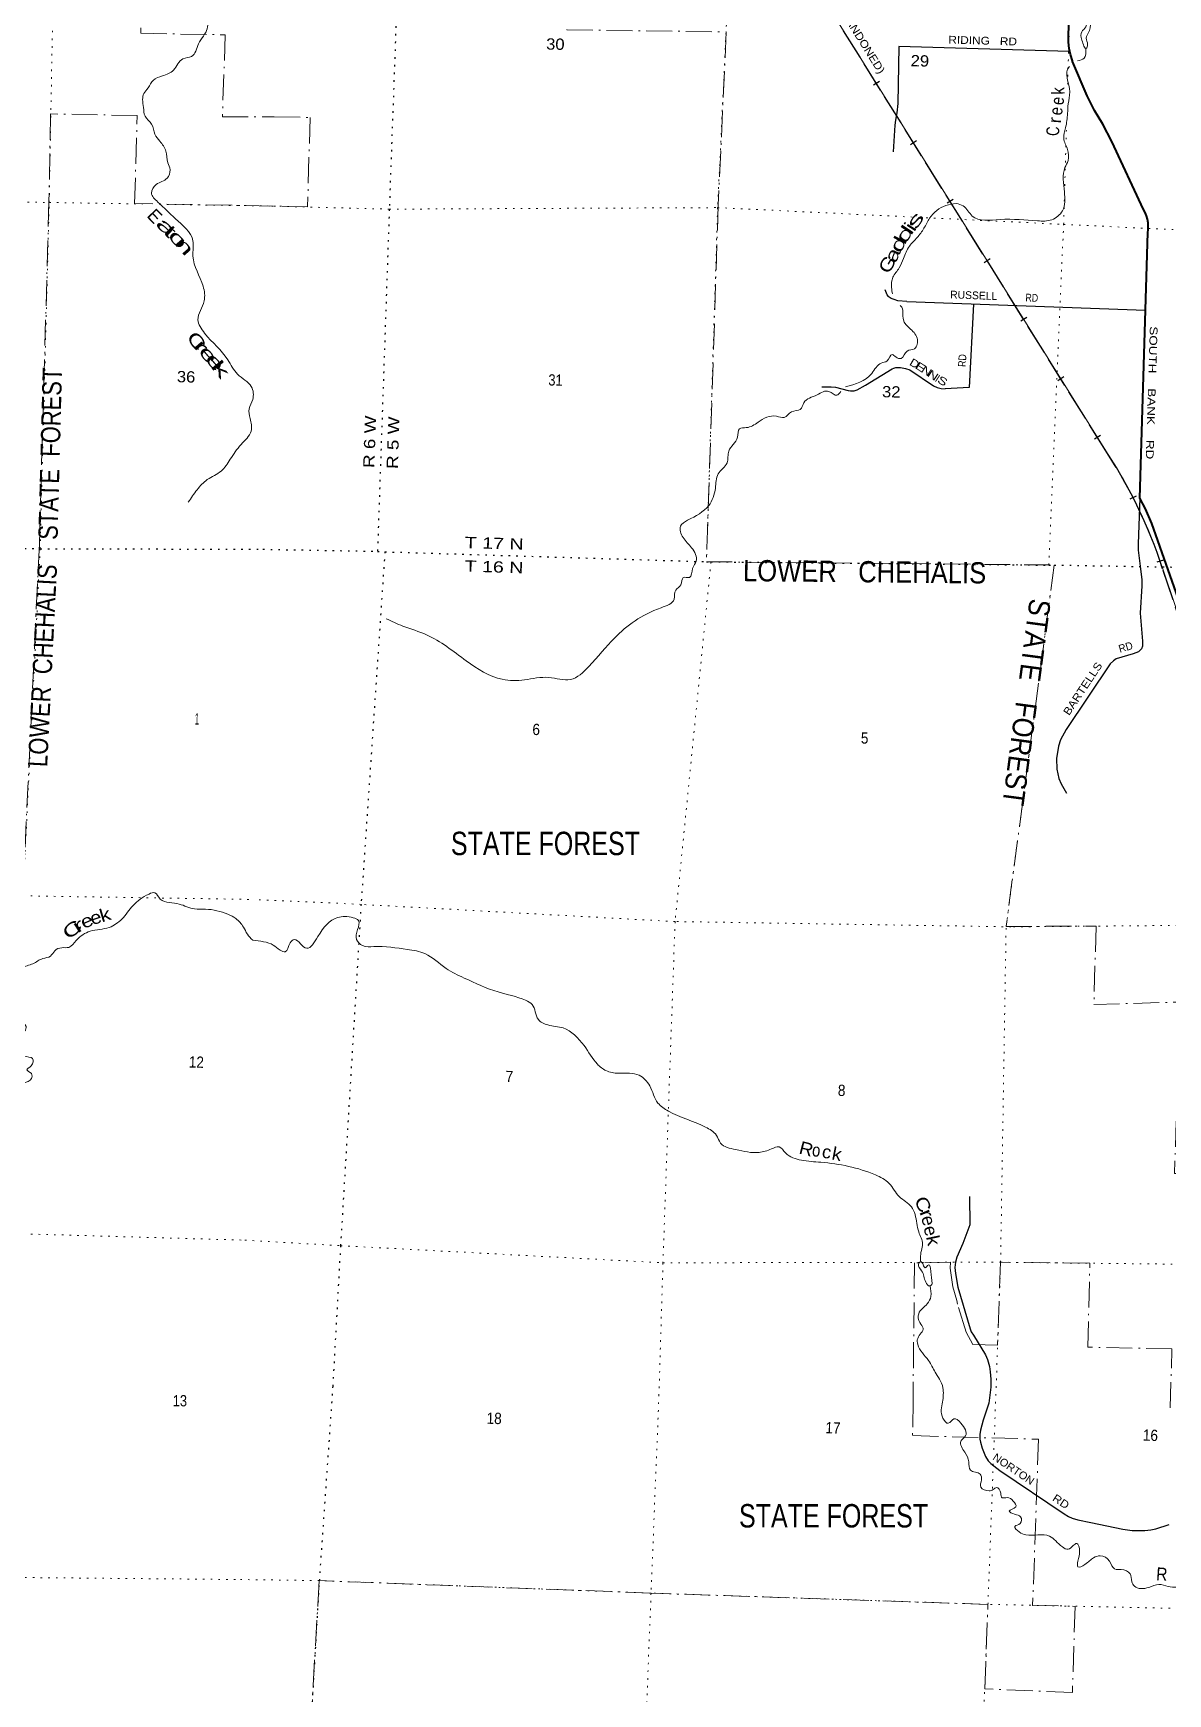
# Model space of a CAD drawing. Header units: feet. Extents: x -757852 to -501257, y -360805 to -170898.
# Drawn here: x -599646 to -582042, y -226110 to -200353 of the extents above; entities that cross this region are included whole.
import ezdxf
from ezdxf.enums import TextEntityAlignment as Align

# ---------------------------------------------------------------- set-up
doc = ezdxf.new("R2010")
doc.units = ezdxf.units.FT
doc.header["$LTSCALE"] = 80
for name, pattern in [('DOT_DASHED', [7.7, 5, -1.2, 0.3, -1.2]), ('DOTTED', [1.5, 0.3, -1.2]), ('LONG_DASHED', [7.5, 6, -1.5])]:
    doc.linetypes.add(name, pattern=pattern)
for name, color, linetype, lineweight in [('26', 7, 'Continuous', 40), ('27', 7, 'Continuous', 13), ('29', 7, 'Continuous', 25), ('34', 7, 'Continuous', 13), ('39', 7, 'Continuous', 13), ('41', 7, 'Continuous', 13), ('44', 7, 'DOT_DASHED', 13), ('6', 7, 'DOTTED', 25), ('63', 7, 'Continuous', 25), ('7', 7, 'DOTTED', 13)]:
    doc.layers.add(name, color=color, linetype=linetype, lineweight=lineweight)
doc.layers.add('30', color=7, linetype='Continuous')

msp = doc.modelspace()

# ---------------------------------------------------------------- linework, layer by layer
at = {"layer": '26'}
msp.add_lwpolyline([(-581558.61, -210024.78), (-582291.17, -207955.9), (-582386.34, -207731.68), (-582476.2, -207565.01), (-582349.07, -203446.02), (-582347.36, -203401.97), (-582344.84, -203347.3), (-582348.05, -203292.67), (-582356.95, -203238.68), (-582371.44, -203185.91), (-582391.38, -203134.94), (-582416.53, -203086.34), (-582417.35, -203084.95), (-582910.17, -202030.2), (-583048.72, -201762.55), (-583121.15, -201645.46), (-583177.16, -201552.7), (-583293.72, -201322.61), (-583518.08, -200790.89), (-583522.74, -200778.99), (-583553.02, -200685.63), (-583573.38, -200589.63), (-583583.59, -200492.02), (-583583.54, -200393.88), (-583512.04, -198210.7)], dxfattribs=at)
at = {"layer": '29'}
msp.add_line((-586091.66, -204516), (-582386.22, -204649.62), dxfattribs=at)
for points in [[(-583571.55, -200636.23), (-586216.56, -200560.44), (-586230.02, -201440.78)], [(-586230.02, -201440.78), (-586248.27, -201587.31), (-586265.29, -201702.27), (-586278.06, -201778.9), (-586301.67, -202192.86)], [(-586091.66, -204516), (-586229.12, -204502.7), (-586288.7, -204485.67), (-586335.51, -204466.51), (-586363.17, -204447.35), (-586375.94, -204434.58), (-586395.09, -204409.03), (-586424.65, -204335.54)], [(-585055.84, -204553.35), (-585122.95, -205850.04), (-585495.17, -205868.75)], [(-587410.03, -205836.83), (-587265.37, -205835.32), (-587199.41, -205844.89), (-586999.39, -205893.85), (-586963.22, -205899.18), (-586910.02, -205898.11), (-586861.08, -205882.15), (-586733.41, -205809.77), (-586320.61, -205558.57), (-586295.08, -205548.98), (-586263.16, -205540.47), (-586233.37, -205536.21), (-586188.69, -205537.29), (-586114.21, -205551.11), (-586043.99, -205575.6), (-585678, -205822.54), (-585622.69, -205850.2), (-585580.12, -205860.86), (-585556.73, -205865.11), (-585495.17, -205868.75)], [(-582476.2, -207565.01), (-582503.27, -208274.89), (-582503.27, -208370.69), (-582469.22, -208617.63), (-582443.69, -208830.51), (-582443.69, -208922.04), (-582469.22, -209349.93), (-582435.18, -209784.2), (-582435.18, -209860.83), (-582452.2, -209903.42), (-582494.76, -209945.99), (-582579.87, -209980.05), (-582843.72, -210056.69), (-582886.28, -210086.49), (-582937.35, -210133.33), (-583618.26, -211155.14), (-583707.63, -211314.79), (-583737.42, -211410.6), (-583767.2, -211600.05), (-583762.95, -211768.24), (-583733.16, -211910.86), (-583694.86, -211998.15), (-583611.15, -212140.85)], [(-585120.3, -218396.54), (-585111.53, -218836.99), (-585221.11, -219126.38), (-585316.38, -219337.37), (-585336.72, -219415.65), (-585346.17, -219499.16), (-585333.4, -219588.56), (-585298.82, -219800.37), (-585107.85, -220448.58), (-585090.83, -220495.41), (-585055.47, -220548.91), (-584869.15, -220852.06), (-584839.75, -220925.42), (-584809.96, -221031.86), (-584799.03, -221116.77), (-584788.68, -221227.7), (-584788.68, -221355.43), (-584816.99, -221601.9)], [(-584816.99, -221601.9), (-584906.56, -221863.6), (-584948.62, -222021.38), (-584957.96, -222088), (-584957.96, -222159.29), (-584948.62, -222208.38), (-584920.58, -222298.37), (-584871.51, -222428.1), (-584827.12, -222494.72), (-584789.74, -222535.62), (-584649.55, -222644.32), (-583649.56, -223317.51), (-583581.8, -223357.24), (-583523.4, -223387.63), (-583436.95, -223413.34), (-583233.68, -223453.08), (-582738.36, -223555.93), (-582593.5, -223575.8), (-582528.08, -223579.31), (-582397.24, -223578.13), (-582303.78, -223565.28), (-582226.68, -223550.08), (-582018.74, -223485.81)]]:
    msp.add_lwpolyline(points, dxfattribs=at)
at = {"layer": '34'}
for points in [[(-582840.3, -207088.85), (-583002.41, -206831.92), (-591133.29, -193811.71), (-591307.85, -193548.17), (-594968.57, -188503.64)], [(-578128.94, -220498.91), (-578323.81, -219947.94), (-582120.76, -208659.74)]]:
    msp.add_lwpolyline(points, dxfattribs=at)
msp.add_arc((-589363.36, -211026.94), 7619.64, 18.09972, 31.1202, dxfattribs=at)
at = {"layer": '39'}
for points in [[(-595846.35, -199373.39), (-595884.15, -199406.37), (-595936.51, -199444.29), (-595976.94, -199462.24), (-596167.47, -199437.24), (-596509.47, -199589.58), (-596780.42, -199796.07), (-596935.76, -200045.77), (-596945.89, -200283.07), (-597080.7, -200517.2), (-597188.34, -200711.75), (-597322.16, -200750.61), (-597469.5, -200924.01), (-597640.86, -201014.26), (-597781.43, -201081.14), (-597863.02, -201201.87), (-597929.65, -201288.75), (-597948.12, -201380.89), (-597935.19, -201504.02), (-597910.51, -201639.54), (-597809.09, -201764.93), (-597756.71, -201919.27), (-597681.03, -202027.91), (-597588.38, -202181.26), (-597556.79, -202361.25), (-597523.38, -202470.81), (-597569.03, -202602.52), (-597736.58, -202700.92), (-597812.39, -202831.86), (-597711.34, -202971.34), (-597440.28, -203229.91), (-597167.38, -203573.08), (-597167.4, -203808.63), (-597010.43, -204277.69), (-596994.16, -204505.6), (-597090.21, -204797.08), (-596986.89, -205005.06), (-596627.26, -205418.9), (-596476.04, -205642.2), (-596261.65, -205834.9), (-596240.63, -206034.74), (-596296.65, -206178.27), (-596278.35, -206327.71), (-596265.28, -206523.33), (-596421.59, -206732.75), (-596588.48, -206962.02), (-596730, -207143.63), (-596944.73, -207277.06), (-597103.72, -207434.06), (-597239.51, -207627.9)], [(-583160.54, -199892.17), (-583242.55, -199960.56), (-583306.57, -200117.84), (-583315.9, -200256.34), (-583377.97, -200331.24), (-583375.01, -200459.97), (-583305.68, -200586.29), (-583286.22, -200528.46), (-583308.02, -200431.43), (-583254.89, -200310.07), (-583226.82, -200143.89), (-583168.44, -200054.82), (-583166.19, -199960.39), (-583162.6, -199894.13)], [(-583313.1, -200592.42), (-583341.5, -200740.23), (-583440.51, -200783.68)], [(-583565.03, -200869.24), (-583569.71, -200873.45), (-583562.94, -201263.64), (-583587.42, -201448.01), (-583596.99, -201596.55), (-583628.46, -201820.96), (-583656.39, -201981.12), (-583596.29, -202157.47), (-583590.32, -202328.5), (-583637.09, -202435.94), (-583646.09, -202813.68), (-583677.22, -203108.46), (-583841.23, -203245.24), (-584062.7, -203264.03), (-584644.88, -203241.98), (-585075.63, -203189.39), (-585216.53, -203031.19), (-585326.02, -202992.47)], [(-585326.02, -202992.47), (-585485.62, -203024.72), (-585737.46, -203221.7), (-585825.59, -203378.41), (-585931.5, -203522.62), (-586051.23, -203656.44), (-586142.13, -203845.24), (-586207.92, -203992.43), (-586307.86, -204138.8), (-586327.75, -204299.15), (-586314.55, -204397.68)], [(-586193.9, -204578.32), (-586185.85, -204584.02), (-586144.79, -204800.13), (-586051.36, -204927.02), (-585932.5, -205082.68), (-585972.58, -205246.57), (-586083.94, -205282.08), (-586179.09, -205396.4), (-586259.03, -205378.39), (-586318.27, -205334.74), (-586397.02, -205435.38), (-586488.25, -205469.37), (-586634.76, -205630.7), (-587043.75, -205838.4)], [(-587116.85, -205908.4), (-587175.3, -205969.51), (-587300.43, -205908.19), (-587484.56, -205962.06), (-587688.44, -206085.82), (-587745.1, -206186.99), (-587880.6, -206223.93), (-587993.26, -206313.7), (-588115.32, -206292.67), (-588398.86, -206386.36), (-588581.7, -206470.42), (-588688.61, -206487.95), (-588717.83, -206617.92), (-588853.58, -206833.79), (-588880.07, -207018.11), (-589018.79, -207189.68), (-589060.2, -207409.83), (-589165.06, -207678.71), (-589492.02, -207908.07), (-589602.71, -207999.89), (-589562.65, -208173.75), (-589429.83, -208333.76), (-589358.4, -208540.54), (-589415.35, -208653.77), (-589462.88, -208793.35), (-589559.42, -208797.06), (-589596.19, -208906.75), (-589676.52, -208989.25), (-589702.01, -209131.38), (-589904.07, -209263.22), (-590626.6, -209734.36), (-591026.95, -210177.06), (-591309.01, -210377.34), (-591645.81, -210345.11), (-592022.44, -210382.28), (-592367.84, -210373.97), (-592927.63, -210087.07), (-593542.93, -209684.25), (-593909.41, -209548.77), (-594171.91, -209433.89)], [(-596239.96, -214421.76), (-596323.19, -214327.14), (-596384.75, -214216.86), (-596502.1, -214085.02), (-596625.18, -214019.47), (-596971.28, -213940.18), (-597142.22, -213935.81), (-597379.78, -213861.3), (-597534.11, -213837.23), (-597675.6, -213783.29), (-597757.58, -213684.57), (-597848.65, -213704.39), (-598096.8, -213885.29), (-598271.16, -214092.23), (-598465.68, -214222.15), (-598761, -214281.05), (-598978.01, -214424.5), (-599095.48, -214532.23), (-599204.29, -214537.5), (-599310.16, -214585.13), (-599378.7, -214667.94), (-599498.38, -214705.15), (-599649.38, -214785.86), (-599820.17, -214853.97), (-599902.33, -215075.35), (-599944.02, -215287.69), (-599905.87, -215369.19), (-599782.28, -215493.13), (-599813.28, -215603.07), (-599822.83, -215661.21), (-599756.94, -215759.53), (-599847.35, -215910.23), (-599903.05, -216041.68), (-599861.34, -216141.39), (-599782.82, -216217.88), (-599655.04, -216257.38), (-599678.05, -216369.54), (-599746.07, -216432.22), (-599675.12, -216490.4), (-599675.08, -216566.91), (-599793.58, -216636.36), (-599936.74, -216725.32), (-599876.26, -216799.34), (-599782.93, -216848.02), (-599874.66, -216885.28)], [(-596239.96, -214421.76), (-595922.14, -214498.21), (-595815.42, -214573.16), (-595735.67, -214599.2), (-595660.07, -214462.3), (-595594.52, -214409.6), (-595497.7, -214478.28), (-595402.84, -214544.89), (-595229.75, -214364.1), (-594923.35, -214069.92), (-594682.27, -214071.7), (-594600.94, -214115.88), (-594612.33, -214256.33), (-594628.02, -214408.74), (-594535.83, -214503.44), (-594361.41, -214519.7), (-593840.05, -214564.42), (-593568.33, -214629.27), (-593238.28, -214860.37), (-592958.48, -215007.83), (-592433.16, -215223.53), (-592006.24, -215352.43), (-591905.31, -215417.18), (-591808.4, -215650.71), (-591661.71, -215734.66), (-591425.75, -215782.56), (-591098.72, -216055.81), (-590892.56, -216342.23), (-590760.35, -216443.92), (-590562.41, -216484.87), (-590241.68, -216516.72), (-590080.84, -216681.43), (-589952.56, -216947.88), (-589790.72, -217070.39), (-589215.96, -217319.45), (-589046.23, -217448.18), (-588980.77, -217568.37), (-588748.07, -217668.46), (-588383.45, -217713.43), (-588189.23, -217657.79), (-588073.99, -217628.4), (-587973.68, -217719.27), (-587725.25, -217833.82), (-587426.61, -217865.13), (-586577.35, -218062.49), (-586367.45, -218192.19), (-586205.61, -218399.14), (-586020.48, -218556.39), (-585936.15, -218811.73), (-585907.18, -218945.12), (-585845.31, -219131.57), (-585865.83, -219233.6), (-585878.65, -219349.9), (-585875.97, -219406.25)], [(-585875.97, -219406.25), (-585911.12, -219447.63), (-585861.25, -219547.34), (-585797.18, -219725.8), (-585734.26, -219783.6), (-585703.57, -219760.22), (-585704.09, -219697.88), (-585725.65, -219506.37), (-585750.61, -219457.52), (-585768.97, -219469.14), (-585807.89, -219500.37), (-585833.28, -219469.61), (-585836.77, -219447.41), (-585875.97, -219406.25)], [(-585730.44, -219785.2), (-585718.01, -219944.83), (-585775.06, -220062.07), (-585907.27, -220213.69), (-585888.48, -220352.86), (-585838.23, -220436.5), (-585922.44, -220597.31), (-585922.68, -220691.8), (-585753.81, -220941.13), (-585651.59, -221120.51), (-585585.85, -221228.65), (-585530.77, -221362.66), (-585525.28, -221469.34), (-585535.1, -221584.3)], [(-585535.1, -221584.3), (-585531.13, -221834.42), (-585447.16, -221913.5), (-585362.56, -221845.76), (-585252.03, -221911.6), (-585181.94, -222110.94), (-585250.85, -222191.24), (-585191.98, -222364.08), (-585130.34, -222512.87), (-585104.29, -222642.43), (-584951.38, -222703.56), (-584934.03, -222790.61), (-584943.63, -222902.95), (-584812.75, -222961.38), (-584749.77, -222941.24), (-584698.46, -222908.66), (-584634.97, -222999.16), (-584613.03, -223068.25), (-584534.55, -223066.7), (-584441.72, -223119.91), (-584400.39, -223211.73), (-584500.94, -223274.94), (-584418.02, -223323.82), (-584324.81, -223364.97), (-584330.07, -223467.4), (-584415.98, -223512.97), (-584348.34, -223599.59), (-584243.2, -223645.14), (-583877.81, -223664.69), (-583677.99, -223831.9), (-583586.66, -223868.97), (-583508.4, -223811.09), (-583455.09, -223778.57), (-583410.5, -223894.63), (-583435.7, -224054.76), (-583438.38, -224139.17), (-583326.67, -224104.46), (-583192.63, -224000.05), (-583089.09, -223969.12), (-582946.93, -224052.04), (-582866.31, -224173.26), (-582763.97, -224180.51), (-582627.39, -224249.17), (-582599.07, -224370.76), (-582561.06, -224440.35), (-582334.42, -224459.55), (-582182.15, -224414.05), (-582036.32, -224444.79), (-581780.6, -224434.74), (-581606.64, -224339.63), (-581457.49, -224265.88), (-581330.38, -224316.14), (-581166.59, -224351.47), (-580971.64, -224376.62)]]:
    msp.add_spline(points, degree=3, dxfattribs=at)
at = {"layer": '44'}
for points in [[(-595804.26, -197766.98), (-596648.37, -197744.82), (-596599.65, -196371.51), (-597296, -196386.24), (-597321.99, -197066.21), (-597925.99, -197064.92), (-597960.52, -197723.75), (-599299.91, -197684.33), (-599326.48, -199006.08), (-597980.43, -199036.16), (-597974.55, -200353.93), (-596666.1, -200377.76), (-596711.11, -201647.37), (-595905.72, -201648.38)], [(-595804.26, -197766.98), (-593931.94, -197845.59), (-591293.32, -197831.72), (-591365.49, -200301.11), (-588893.17, -200332.99), (-589016.58, -203013.06), (-589199.9, -208550.39), (-583804.11, -208601.89), (-584550.56, -214209.07), (-583154.53, -214200.7), (-583189.17, -215418.21), (-581846.92, -215379.78), (-581937.57, -218037.78), (-580618.34, -218051.17), (-580687.35, -221707.38)], [(-595941.94, -203034.01), (-598072.79, -202993.45), (-598032.93, -201631.45), (-599377.5, -201604.21), (-599401.32, -202951.33), (-599551.01, -208272.51), (-599803.63, -213654.5), (-599874.58, -216884.84)], [(-595905.72, -201648.38), (-595350.06, -201661.16), (-595388.36, -203044.86), (-595941.94, -203034.01)], [(-585414.25, -219415.59), (-585971.75, -219424.65), (-585995.1, -221571.67)], [(-585066.35, -220690.18), (-585170.62, -220498.59), (-585302.55, -220067.51), (-585317.44, -220010.04), (-585379.15, -219797.16), (-585420.63, -219508.19), (-585414.25, -219415.59)], [(-582006.16, -221673.77), (-581976.93, -220761.1), (-583282.21, -220733.83), (-583252.42, -219431.04), (-584636.46, -219415.99), (-584686.55, -220699.77), (-585066.35, -220690.18)], [(-585995.1, -221571.67), (-586001.09, -222105.9), (-584046.83, -222161.18), (-584138.73, -224738.91), (-583480.37, -224753.81), (-583522.31, -226088.53), (-584880.45, -226034.18), (-584832.2, -224723.49), (-590057.57, -224548.45), (-595207.83, -224354.13), (-595513.87, -229624.88)]]:
    msp.add_lwpolyline(points, dxfattribs=at)
at = {"layer": '6'}
for points in [[(-593587.39, -187854.73), (-593756.11, -192658.92), (-593931.94, -197845.59), (-594121.02, -203082.19), (-594303.74, -208389.32)], [(-627460.72, -208047.86), (-624961.52, -208078.23), (-622953.76, -208101.27), (-620649.04, -208158.06), (-620494.34, -208168.04), (-615375.88, -208208.04), (-615243.05, -208207.4), (-610148.68, -208244.76), (-610007.9, -208248.35), (-604827.05, -208287.92), (-604700.46, -208295.18), (-599538.07, -208348.37), (-596081.1, -208357.21)], [(-596081.1, -208357.21), (-594303.74, -208389.32), (-594189.37, -208396.09), (-589199.9, -208550.39), (-589129.61, -208552.08), (-583886.54, -208603.92), (-583804.11, -208601.89), (-581656.29, -208637.93)], [(-594189.37, -208396.09), (-594558.81, -213865.59), (-594877.85, -219159.38), (-594998.17, -221338.66)], [(-594998.17, -221338.66), (-595212.96, -224428.31), (-595519, -229699.06), (-595787.13, -234876.54), (-595849.29, -240066.46), (-595817.17, -245707.92), (-595812.74, -246392), (-595890.84, -251575.44)]]:
    msp.add_lwpolyline(points, dxfattribs=at)
at = {"layer": '63'}
for p, q in [((-586514.57, -201101.87), (-586608.38, -201160.46)), ((-585941.65, -202024.22), (-586035.47, -202082.81)), ((-585371.51, -202932.28), (-585465.33, -202990.87)), ((-584798.6, -203854.63), (-584892.42, -203913.21)), ((-584228.46, -204762.69), (-584322.27, -204821.28)), ((-583655.54, -205685.03), (-583749.36, -205743.62)), ((-583085.4, -206593.09), (-583179.22, -206651.68)), ((-582532.06, -207532.52), (-582630.87, -207582.21)), ((-582106.7, -208524.44), (-582211.64, -208559.4))]:
    msp.add_line(p, q, dxfattribs=at)
at = {"layer": '63', "linetype": 'LONG_DASHED'}
msp.add_lwpolyline([(-578324.85, -219948.3), (-582121.8, -208660.09), (-582163.95, -208533.59), (-582208.75, -208408.77), (-582255.73, -208284.67), (-582304.39, -208160.3), (-582355.71, -208037.61), (-582408.97, -207916.36), (-582463.92, -207794.84), (-582521.52, -207675.02), (-582581.05, -207556.61), (-582643, -207438.2), (-582706.65, -207321.94), (-582771.74, -207206.16), (-582839.7, -207091.38), (-582841.2, -207089.49), (-583003.34, -206832.5), (-591134.22, -193812.31)], dxfattribs=at)
at = {"layer": '7'}
for p, q in [((-597690.21, -203005.96), (-595941.94, -203034.01)), ((-584741.49, -222326.09), (-584714.11, -221604.54))]:
    msp.add_line(p, q, dxfattribs=at)
for points in [[(-599538.07, -208348.37), (-599397.9, -202978.64), (-599299.91, -197684.33), (-598948.9, -192489.09), (-598694.69, -187379.96), (-598598.45, -182278.59)], [(-588647.58, -194623.77), (-588775.59, -197826.99), (-589026.83, -203058.08), (-589199.9, -208550.39)], [(-583595.62, -201144.83), (-583505.6, -198014.17), (-583369.36, -194686.91)], [(-583886.54, -208603.92), (-583658.1, -203318), (-583610.01, -201645.34)], [(-612563.82, -202838.76), (-610033.56, -202832.11), (-604651.24, -202862.73), (-599397.9, -202978.64), (-597944.81, -203001.89)], [(-595941.94, -203034.01), (-594121.02, -203082.19), (-589026.83, -203058.08), (-583658.1, -203318), (-580266, -203481.31)], [(-599538.07, -208348.37), (-599800.73, -213658.78), (-599922.11, -218972.45), (-600065.47, -221205.94)], [(-589129.61, -208552.08), (-589686.53, -214131.66), (-589874.95, -219424.57), (-589936.91, -221470.09)], [(-584714.11, -221604.54), (-584636.46, -219415.99), (-584550.56, -214209.07), (-583804.11, -208601.89)], [(-623085.73, -213386.66), (-620732.22, -213424.56), (-615598.56, -213499.16), (-610329.89, -213572.41), (-605151.17, -213689.2), (-599805.41, -213732.98), (-596223.09, -213788.82)], [(-575571.46, -214343.25), (-579253.07, -214169.74), (-584476.35, -214213.65), (-589686.53, -214131.66), (-594558.81, -213865.59), (-596223.09, -213788.82)], [(-623158.13, -218625.25), (-620975.21, -218723.22), (-615754.97, -218796), (-610463.87, -218852.48), (-605316.28, -218854.96), (-599922.11, -218972.45), (-596361.24, -219073.23)], [(-596361.24, -219073.23), (-594877.85, -219159.38), (-589874.95, -219424.57), (-585899.86, -219418.06)], [(-585854.94, -219417.99), (-584636.46, -219415.99), (-579725.43, -219470.14)], [(-589936.91, -221470.09), (-590059.67, -224548.34), (-590267.62, -229896.6), (-590622.62, -235125.58), (-590622.94, -240331.52), (-590672.84, -244289.05)], [(-584918.23, -226947.27), (-584832.46, -224722.9), (-584749.13, -222527.19)], [(-623319.91, -223737.5), (-621233.54, -223911.79), (-616045.63, -224000.24), (-610897.04, -224119.51), (-605517.2, -224242.92), (-600251.8, -224301.89), (-596500.49, -224337.01)], [(-580328.01, -224820.13), (-584832.46, -224722.9), (-590059.67, -224548.34), (-595207.83, -224354.13), (-596500.49, -224337.01)]]:
    msp.add_lwpolyline(points, dxfattribs=at)

# ---------------------------------------------------------------- texts
at = {"layer": '27', "width": 1.3}
msp.add_text('SOUTH    BANK    RD', height=120, rotation=268.232, dxfattribs=at).set_placement((-582319.54, -204897.41))
at = {"layer": '30'}
for s, rotation, width, p in [('RIDING   RD', 358.359, 1.15, (-584915.99, -200527.69)), ('RD', 357.935, 0.85, (-584154.06, -204516.02)), ('D', 329.773, 1.25, (-585999.94, -205527.75)), ('E', 326.992, 1.45, (-585909.36, -205582.68)), ('N', 326.992, 1.3, (-585817.16, -205640.73)), ('RD', 87.037, 0.85, (-585171.45, -205432.79)), ('N', 325.992, 1.35, (-585718.18, -205707.57)), ('S', 328.431, 1.4, (-585567.9, -205798.3)), ('RD', 16.197, 0.95, (-582679.2, -209932.17)), ('BARTELLS', 56.321, 1.15, (-583312.05, -210552.37))]:
    msp.add_text(s, height=120, rotation=rotation, dxfattribs=dict(at, width=width)).set_placement(p, align=Align.CENTER)
for s, rotation, p in [('RUSSELL', 357.935, (-585055.39, -204477.95)), ('I', 325.992, (-585646.61, -205756.49))]:
    msp.add_text(s, height=120, rotation=rotation, dxfattribs=at).set_placement(p, align=Align.CENTER)
for s, width, p in [('NORTON', 1.05, (-584770.65, -222469.27)), ('RD', 1.15, (-583842.5, -223103.24))]:
    msp.add_text(s, height=120, rotation=326.052, dxfattribs=dict(at, width=width)).set_placement(p)
at = {"layer": '41'}
for s, rotation, width, p in [('k', 90.566, 0.85, (-583644.88, -201246.18)), ('e', 83.895, 0.85, (-583654.95, -201411.91)), ('e', 83.937, 0.85, (-583678.02, -201570.31)), ('C', 88.329, 0.75, (-583725.38, -201875.63)), ('s', 55.667, 1.9, (-585880.03, -203309.19)), ('d', 56.177, 1.8, (-586044.55, -203524.49)), ('i', 56.681, 1.4, (-585955.04, -203408.88)), ('a', 65.79, 1.4, (-586223.08, -203833.85)), ('d', 62.212, 1.6, (-586137.77, -203671.98)), ('G', 60.177, 1.25, (-586307.92, -203987.24)), ('R', 345.592, 1.1, (-587674.94, -217753.85)), ('o', 354.235, 0.85, (-587505.25, -217776.56)), ('c', 351.339, 1.05, (-587348.19, -217802.73)), ('k', 349.152, 1.1, (-587194.3, -217833.96)), ('C', 295.653, 1.25, (-585929.7, -218561.22)), ('r', 292.068, 1.4, (-585876.05, -218693.55)), ('e', 284.381, 1.05, (-585850.72, -218794.13)), ('e', 284.928, 1.05, (-585815, -218952.75)), ('k', 281.884, 1.15, (-585778.12, -219097.22)), ('R', 356.328, 0.9, (-582140.28, -224352.59))]:
    msp.add_text(s, height=200, rotation=rotation, dxfattribs=dict(at, width=width)).set_placement(p, align=Align.CENTER)
msp.add_text('r', height=200, rotation=85.776, dxfattribs=at).set_placement((-583696.89, -201709.63), align=Align.CENTER)
msp.add_text('E', height=200, rotation=314.698, dxfattribs=at).set_placement((-597893.56, -203195.28))
for s, rotation, width, p in [('a', 316.459, 2.05, (-597761.88, -203323.83)), ('t', 316.721, 1.95, (-597643.47, -203444.64)), ('o', 312.886, 1.95, (-597570.19, -203504.88)), ('n', 310.527, 1.95, (-597468.82, -203608.12)), ('C', 306.432, 1.5, (-597277.36, -205070.08)), ('r', 310.852, 2.1, (-597177.08, -205205.67)), ('e', 310.946, 1.85, (-597094, -205298.26)), ('e', 311.134, 1.9, (-596992.36, -205411.04)), ('k', 309.223, 2.05, (-596904.03, -205521.27)), ('e', 22.758, 1.25, (-598863.41, -214248.41)), ('e', 17.861, 1.15, (-598728.22, -214189.72)), ('k', 16.78, 1.25, (-598582.88, -214145.84)), ('C', 38.806, 1.55, (-599096.67, -214424.33)), ('r', 32.292, 1.75, (-598960.75, -214318.82))]:
    msp.add_text(s, height=200, rotation=rotation, dxfattribs=dict(at, width=width)).set_placement(p)
at = {"layer": '44'}
for s, height, rotation, width, p in [('STATE  FOREST', 300, 88.505, 0.85, (-599233.1, -206878.25)), ('LOWER  CHEHALIS', 300, 87.168, 0.85, (-599352.38, -210168.75)), ('LOWER   CHEHALIS', 330, 359.434, 0.9, (-586747.69, -208870.18)), ('STATE   FOREST', 330, 262.417, 0.9, (-584395.26, -210707.46))]:
    msp.add_text(s, height=height, rotation=rotation, dxfattribs=dict(at, width=width)).set_placement(p, align=Align.CENTER)
at = {"layer": '44', "width": 0.8}
for p in [(-591697.77, -213101.63), (-587227.95, -223530.23)]:
    msp.add_text('STATE FOREST', height=363, dxfattribs=at).set_placement(p, align=Align.CENTER)
at = {"layer": '6'}
for s, rotation, width, p in [('R 6 W', 88.028, 1.25, (-594352.35, -207099.12)), ('R 5 W', 88.028, 1.25, (-593989.35, -207114.58)), ('T 17 N', 358.229, 1.3, (-592951.89, -208337.94)), ('T 16 N', 358.229, 1.3, (-592954.89, -208702.68))]:
    msp.add_text(s, height=175, rotation=rotation, dxfattribs=dict(at, width=width)).set_placement(p)
at = {"layer": '63', "width": 1.15}
msp.add_text('UNION   PACIFIC   RAILROAD   (ABANDONED)', height=120, rotation=301.984, dxfattribs=at).set_placement((-588653.05, -197585.64))
at = {"layer": '7'}
for s, rotation, width, p in [('30', 358.621, 1.1, (-591689.55, -200605.81)), ('29', 358.621, 1.1, (-586033.16, -200865.07)), ('36', 358.539, 1.1, (-597419.03, -205765.6)), ('31', 358.621, 0.85, (-591654.69, -205816.82)), ('32', 358.621, 1.1, (-586477.59, -205998.7)), ('1', 358.539, 0.45, (-597139.05, -211075.1)), ('6', 358.621, 0.9, (-591902.16, -211237.6)), ('5', 358.621, 0.9, (-586805.67, -211370.2)), ('12', 358.539, 0.9, (-597233.69, -216395.66)), ('7', 358.621, 0.9, (-592317.79, -216621.54)), ('8', 358.621, 0.9, (-587162.98, -216836.11)), ('18', 358.197, 0.9, (-592613.51, -221920.58)), ('17', 358.197, 0.9, (-587356.7, -222068.62)), ('16', 358.197, 0.9, (-582430.97, -222183.09))]:
    msp.add_text(s, height=175, rotation=rotation, dxfattribs=dict(at, width=width)).set_placement(p)
at = {"layer": '7', "width": 0.85}
msp.add_text('13', height=175, dxfattribs=at).set_placement((-597480.42, -221651.54))

doc.saveas('drawing.dxf')
